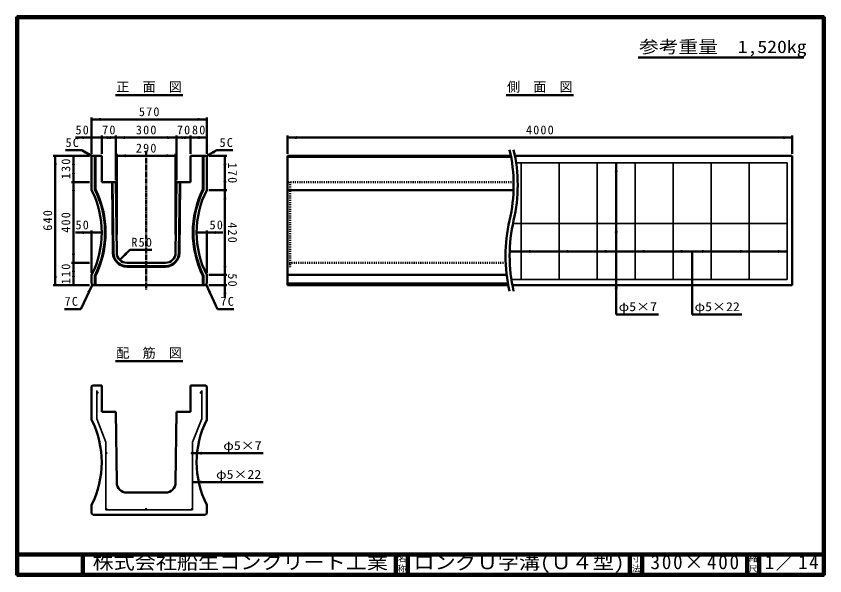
# Model space of a CAD drawing. Units: millimetres, scale not verified. Extents: x 100 to 4105, y 100 to 2870.
import ezdxf
from ezdxf.enums import TextEntityAlignment as Align

# ---------------------------------------------------------------- set-up
doc = ezdxf.new("R2010")
doc.units = ezdxf.units.MM
doc.header["$LTSCALE"] = 5
doc.linetypes.add('USER1', pattern=[6.9, 5, -0.7, 0.5, -0.7])
doc.linetypes.add('USER2', pattern=[2.2, 1, -1.2])
doc.layers.add('V-nasSTD', color=7, linetype='Continuous', lineweight=50)
doc.styles.add('ＭＳ ゴシック', font='')
doc.styles.get('ＭＳ ゴシック').set_extended_font_data('MS Gothic')

msp = doc.modelspace()

# ---------------------------------------------------------------- hatches: boundary and pattern name
at = {"layer": 'V-nasSTD'}
for points in [[(518.846, 2366.605), (473.846, 2359.105), (518.846, 2351.605)], [(998.846, 2351.605), (1043.846, 2359.105), (998.846, 2366.605)], [(428.846, 2261.605), (473.846, 2269.105), (428.846, 2276.605)], [(568.846, 2276.605), (523.846, 2269.105), (568.846, 2261.605)], [(548.846, 2261.605), (593.846, 2269.105), (548.846, 2276.605)], [(638.846, 2276.605), (593.846, 2269.105), (638.846, 2261.605)], [(848.846, 2261.605), (893.846, 2269.105), (848.846, 2276.605)], [(938.846, 2276.605), (893.846, 2269.105), (938.846, 2261.605)], [(918.846, 2261.605), (963.846, 2269.105), (918.846, 2276.605)], [(1008.846, 2276.605), (963.846, 2269.105), (1008.846, 2261.605)], [(998.846, 2261.605), (1043.846, 2269.105), (998.846, 2276.605)], [(1488.846, 2276.605), (1443.846, 2269.105), (1488.846, 2261.605)], [(3898.846, 2261.605), (3943.846, 2269.105), (3898.846, 2276.605)], [(441.125, 2205.6), (476.346, 2176.605), (433.625, 2192.61)], [(1076.567, 2205.6), (1041.346, 2176.605), (1084.067, 2192.61)], [(286.346, 2134.105), (293.846, 2179.105), (301.346, 2134.105)], [(376.346, 2134.105), (383.846, 2179.105), (391.346, 2134.105)], [(643.845, 2186.605), (598.845, 2179.105), (643.845, 2171.605)], [(843.845, 2171.605), (888.845, 2179.105), (843.845, 2186.605)], [(1126.346, 2134.105), (1133.846, 2179.105), (1141.346, 2134.105)], [(3064.346, 2099.105), (3071.846, 2144.105), (3079.346, 2099.105)], [(391.346, 2094.105), (383.846, 2049.105), (376.346, 2094.105)], [(376.346, 2004.105), (383.846, 2049.105), (391.346, 2004.105)], [(1141.346, 2054.105), (1133.846, 2009.105), (1126.346, 2054.105)], [(1126.346, 1964.105), (1133.846, 2009.105), (1141.346, 1964.105)], [(3064.346, 1799.105), (3071.846, 1844.105), (3079.346, 1799.105)], [(428.846, 1806.605), (473.846, 1799.105), (428.846, 1791.605)], [(1088.846, 1806.605), (1043.846, 1799.105), (1088.846, 1791.605)], [(391.346, 1694.105), (383.846, 1649.105), (376.346, 1694.105)], [(639.607, 1700.652), (613.091, 1663.529), (650.214, 1690.046)], [(2646.846, 1698.105), (2601.846, 1705.605), (2646.846, 1713.105)], [(2834.846, 1698.105), (2789.846, 1705.605), (2834.846, 1713.105)], [(3022.846, 1698.105), (2977.846, 1705.605), (3022.846, 1713.105)], [(3210.846, 1698.105), (3165.846, 1705.605), (3210.846, 1713.105)], [(3398.846, 1698.105), (3353.846, 1705.605), (3398.846, 1713.105)], [(3496.846, 1713.105), (3541.846, 1705.605), (3496.846, 1698.105)], [(3684.846, 1713.105), (3729.846, 1705.605), (3684.846, 1698.105)], [(3872.846, 1713.105), (3917.846, 1705.605), (3872.846, 1698.105)], [(376.346, 1604.105), (383.846, 1649.105), (391.346, 1604.105)], [(1141.346, 1634.105), (1133.846, 1589.105), (1126.346, 1634.105)], [(301.346, 1584.105), (293.846, 1539.105), (286.346, 1584.105)], [(391.346, 1584.105), (383.846, 1539.105), (376.346, 1584.105)], [(3064.346, 1522.105), (3071.846, 1567.105), (3079.346, 1522.105)], [(477.346, 1542.605), (451.384, 1505.092), (464.954, 1498.699)], [(1040.346, 1542.605), (1066.308, 1505.092), (1052.738, 1498.699)], [(1126.346, 1494.105), (1133.846, 1539.105), (1141.346, 1494.105)], [(498.846, 1006.869, 1), (504.846, 1006.869, 1)], [(1018.846, 1006.869, 1), (1012.846, 1006.869, 1)], [(543.846, 706.869, 1), (549.846, 706.869, 1)], [(973.846, 706.869, 1), (967.846, 706.869, 1)], [(1018.846, 714.369), (973.846, 706.869), (1018.846, 699.369)], [(1018.846, 571.514), (973.846, 564.014), (1018.846, 556.514)], [(543.846, 429.869, 0.41421), (546.846, 426.869, 0.66818), (548.967, 431.99, 0.66818)], [(743.846, 426.869, 1), (743.846, 432.869, 1)], [(970.846, 426.869, 0.41421), (973.846, 429.869, 0.66818), (968.724, 431.99, 0.66818)]]:
    msp.add_hatch(color=256, dxfattribs=at).paths.add_polyline_path(points)

# ---------------------------------------------------------------- linework, layer by layer
at = {"layer": 'V-nasSTD', "lineweight": 100}
for p, q in [((105, 2865), (105, 105)), ((4100, 2865), (105, 2865)), ((4100, 105), (4100, 2865)), ((105, 205), (4100, 205)), ((430, 205), (430, 105)), ((1980, 205), (1980, 105)), ((2040, 205), (2040, 105)), ((3140, 205), (3140, 105)), ((3200, 205), (3200, 105)), ((3720, 205), (3720, 105)), ((3780, 205), (3780, 105)), ((105, 105), (4100, 105))]:
    msp.add_line(p, q, dxfattribs=at)
at = {"layer": 'V-nasSTD'}
for p, q in [((3180.536, 2664.753), (4000.536, 2664.753)), ((591.846, 2479.105), (925.846, 2479.105)), ((2526.846, 2479.105), (2860.846, 2479.105)), ((473.846, 2369.105), (473.846, 2189.105)), ((1043.846, 2369.105), (1043.846, 2189.105)), ((1043.846, 2359.105), (473.846, 2359.105)), ((473.846, 2269.105), (393.846, 2269.105)), ((523.846, 2269.105), (473.846, 2269.105)), ((523.846, 2279.105), (523.846, 2189.105)), ((593.846, 2269.105), (523.846, 2269.105)), ((593.846, 2279.105), (593.846, 2059.105)), ((893.846, 2269.105), (593.846, 2269.105)), ((893.846, 2279.105), (893.846, 2059.105)), ((963.846, 2269.105), (893.846, 2269.105)), ((963.846, 2279.105), (963.846, 2189.105)), ((1043.846, 2269.105), (963.846, 2269.105)), ((1443.846, 2279.105), (1443.846, 2189.105)), ((3943.846, 2269.105), (1443.846, 2269.105)), ((3943.846, 2279.105), (3943.846, 2189.105)), ((344.384, 2206.605), (424.384, 2206.605)), ((476.346, 2176.605), (424.384, 2206.605)), ((1041.346, 2176.605), (1093.307, 2206.605)), ((1173.307, 2206.605), (1093.307, 2206.605)), ((463.846, 2179.105), (283.846, 2179.105)), ((293.846, 2179.105), (293.846, 1539.105)), ((383.846, 2179.105), (383.846, 2049.105)), ((473.846, 2174.105), (478.846, 2179.105)), ((473.846, 2174.105), (473.846, 2009.105)), ((478.846, 2179.105), (523.846, 2179.105)), ((489.846, 2179.105), (489.846, 2012.88)), ((492.846, 2179.105), (492.846, 2013.581)), ((523.846, 2179.105), (523.846, 2049.105)), ((598.845, 2189.105), (598.845, 1789.105)), ((598.845, 2179.105), (888.845, 2179.105)), ((888.845, 2189.105), (888.845, 1789.105)), ((1038.846, 2179.105), (963.846, 2179.105)), ((963.846, 2179.105), (963.846, 2049.105)), ((1024.846, 2013.581), (1024.846, 2179.105)), ((1027.846, 2012.88), (1027.846, 2179.105)), ((1038.846, 2179.105), (1043.846, 2174.105)), ((1043.846, 2009.105), (1043.846, 2174.105)), ((1143.846, 2179.105), (1053.846, 2179.105)), ((1133.846, 2179.105), (1133.846, 2009.105)), ((1443.846, 2179.105), (1443.846, 1539.105)), ((2550.172, 2179.105), (1443.846, 2179.105)), ((2551.106, 2174.105), (1443.846, 2174.105)), ((2570.172, 2179.105), (3943.846, 2179.105)), ((3943.846, 1539.105), (3943.846, 2179.105)), ((3071.846, 2144.105), (3071.846, 1394.105)), ((463.846, 2049.105), (373.846, 2049.105)), ((383.846, 2049.105), (383.846, 1649.105)), ((593.846, 2049.105), (523.846, 2049.105)), ((574.844, 2049.105), (579.23, 1698.242)), ((577.844, 2049.105), (582.23, 1698.28)), ((593.846, 2049.105), (598.229, 1698.48)), ((893.846, 2049.105), (889.463, 1698.48)), ((963.846, 2049.105), (893.846, 2049.105)), ((909.847, 2049.105), (905.462, 1698.28)), ((912.847, 2049.105), (908.461, 1698.242)), ((1143.846, 2009.105), (1053.846, 2009.105)), ((1133.846, 2009.105), (1133.846, 1589.105)), ((2563.443, 2009.105), (1443.846, 2009.105)), ((473.846, 1809.105), (473.846, 1599.105)), ((1043.846, 1809.105), (1043.846, 1599.105)), ((473.846, 1799.105), (393.846, 1799.105)), ((523.846, 1799.105), (473.846, 1799.105)), ((993.846, 1799.105), (1043.846, 1799.105)), ((1043.846, 1799.105), (1123.846, 1799.105)), ((613.091, 1663.529), (662.588, 1713.027)), ((662.588, 1713.027), (772.588, 1713.027)), ((3917.846, 1705.605), (2544.144, 1705.605)), ((3447.846, 1705.605), (3447.846, 1394.105)), ((463.846, 1649.105), (373.846, 1649.105)), ((383.846, 1649.105), (383.846, 1539.105)), ((648.225, 1649.105), (839.467, 1649.105)), ((648.225, 1633.105), (839.467, 1633.105)), ((648.225, 1630.105), (839.467, 1630.105)), ((473.846, 1589.105), (473.846, 1546.105)), ((489.846, 1585.329), (489.846, 1539.105)), ((492.846, 1584.629), (492.846, 1539.105)), ((1024.846, 1584.629), (1024.846, 1539.105)), ((1027.846, 1585.329), (1027.846, 1539.105)), ((1043.846, 1589.105), (1043.846, 1546.105)), ((1143.846, 1589.105), (1053.846, 1589.105)), ((1133.846, 1589.105), (1133.846, 1539.105)), ((2529.686, 1589.105), (1443.846, 1589.105)), ((463.846, 1539.105), (283.846, 1539.105)), ((419.777, 1420.397), (477.346, 1542.605)), ((473.846, 1546.105), (480.846, 1539.105)), ((480.846, 1539.105), (1036.846, 1539.105)), ((1043.846, 1546.105), (1036.846, 1539.105)), ((1097.914, 1420.397), (1040.346, 1542.605)), ((1143.846, 1539.105), (1053.846, 1539.105)), ((1133.846, 1539.105), (1133.846, 1479.105)), ((2536.221, 1546.105), (1443.846, 1546.105)), ((2537.52, 1539.105), (1443.846, 1539.105)), ((3943.846, 1539.105), (2557.52, 1539.105)), ((339.777, 1420.397), (419.777, 1420.397)), ((1177.914, 1420.397), (1097.914, 1420.397)), ((3071.846, 1394.105), (3281.846, 1394.105)), ((3447.846, 1394.105), (3693.846, 1394.105)), ((591.846, 1161.869), (925.846, 1161.869)), ((473.846, 1036.869), (478.846, 1041.869)), ((478.846, 1041.869), (523.846, 1041.869)), ((523.846, 1041.869), (523.846, 911.869)), ((1038.846, 1041.869), (963.846, 1041.869)), ((963.846, 1041.869), (963.846, 911.869)), ((1038.846, 1041.869), (1043.846, 1036.869)), ((473.846, 1036.869), (473.846, 871.869)), ((1043.846, 871.869), (1043.846, 1036.869)), ((593.846, 911.869), (523.846, 911.869)), ((593.846, 911.869), (598.229, 561.244)), ((893.846, 911.869), (889.463, 561.244)), ((963.846, 911.869), (893.846, 911.869)), ((973.846, 706.869), (1323.846, 706.869)), ((973.846, 564.014), (1323.846, 564.014)), ((648.225, 511.869), (839.467, 511.869)), ((473.846, 451.869), (473.846, 408.869)), ((1043.846, 451.869), (1043.846, 408.869)), ((473.846, 408.869), (480.846, 401.869)), ((480.846, 401.869), (1036.846, 401.869)), ((1043.846, 408.869), (1036.846, 401.869))]:
    msp.add_line(p, q, dxfattribs=at)
at = {"layer": 'V-nasSTD', "linetype": 'USER1'}
msp.add_line((743.846, 2204.105), (743.846, 1514.105), dxfattribs=at)
at = {"layer": 'V-nasSTD', "lineweight": 35}
for p, q in [((2576.006, 2144.105), (3917.846, 2144.105)), ((2601.846, 2144.105), (2601.846, 1567.105)), ((2789.846, 2144.105), (2789.846, 1567.105)), ((2977.846, 2144.105), (2977.846, 1567.105)), ((3165.846, 2144.105), (3165.846, 1567.105)), ((3353.846, 2144.105), (3353.846, 1567.105)), ((3541.846, 2144.105), (3541.846, 1567.105)), ((3729.846, 2144.105), (3729.846, 1567.105)), ((3917.846, 2144.105), (3917.846, 1567.105)), ((3917.846, 1844.105), (2560.528, 1844.105)), ((2552.721, 1567.105), (3917.846, 1567.105)), ((498.846, 1016.869), (498.846, 876.869)), ((1018.846, 876.869), (1018.846, 1016.869)), ((498.846, 876.869), (543.846, 761.869)), ((973.846, 761.869), (1018.846, 876.869)), ((543.846, 426.869), (543.846, 761.869)), ((973.846, 426.869), (973.846, 761.869)), ((543.846, 426.869), (973.846, 426.869))]:
    msp.add_line(p, q, dxfattribs=at)
at = {"layer": 'V-nasSTD', "linetype": 'USER2'}
for p, q in [((2563.701, 2049.105), (1443.846, 2049.105)), ((1456.346, 2049.105), (1456.346, 1630.105)), ((2524.636, 1649.105), (1443.846, 1649.105)), ((1443.846, 1630.105), (1456.346, 1630.105))]:
    msp.add_line(p, q, dxfattribs=at)
at = {"layer": 'V-nasSTD', "lineweight": 13}
msp.add_lwpolyline([(100, 100), (100, 2870), (4105, 2870), (4105, 100)], close=True, dxfattribs=at)
at = {"layer": 'V-nasSTD', "lineweight": 35}
for centre in [(501.846, 1006.869), (1015.846, 1006.869), (546.846, 706.869), (970.846, 706.869), (546.846, 429.869), (743.846, 429.869), (970.846, 429.869)]:
    msp.add_circle(centre, 3, dxfattribs=at)
at = {"layer": 'V-nasSTD'}
for centre, radius, start, end in [((1788.221, 2034.105), 775.625, 346.9604, 13.0396), ((1808.221, 2034.105), 775.625, 346.9604, 13.0396), ((57.846, 1799.105), 466, 333.215, 26.785), ((57.846, 1799.105), 482, 333.67145, 26.32855), ((57.846, 1799.105), 485, 333.75447, 26.24553), ((1459.846, 1799.105), 485, 153.75447, 206.24553), ((1459.846, 1799.105), 482, 153.67145, 206.32855), ((1459.846, 1799.105), 466, 153.215, 206.785), ((3299.471, 1684.105), 775.625, 166.9604, 193.0396), ((3319.471, 1684.105), 775.625, 166.9604, 193.0396), ((648.225, 1699.105), 69, 180.71616, 270), ((648.225, 1699.105), 66, 180.71616, 270), ((648.225, 1699.105), 50, 180.71616, 270), ((839.467, 1699.105), 50, 270, 359.28384), ((839.467, 1699.105), 66, 270, 359.28384), ((839.467, 1699.105), 69, 270, 359.28384), ((57.846, 661.869), 466, 333.215, 26.785), ((1459.846, 661.869), 466, 153.215, 206.785), ((648.225, 561.869), 50, 180.71616, 270), ((839.467, 561.869), 50, 270, 359.28384)]:
    msp.add_arc(centre, radius, start, end, dxfattribs=at)

# ---------------------------------------------------------------- texts
at = {"layer": 'V-nasSTD', "style": 'ＭＳ ゴシック'}
for s, height, width, p in [('参考重量\u30001,520kg', 62.32, 1.15, (3184.536, 2749.753)), ('φ5×7', 43.99, 1.15, (3083.846, 1454.105)), ('φ5×22', 43.99, 1.15, (3459.846, 1454.105)), ('φ5×7', 43.99, 1.15, (1125.846, 766.869)), ('φ5×22', 43.99, 1.15, (1089.846, 624.014)), ('株式会社船生コンクリート工業', 69.65, 1.1, (478.25, 202.5)), ('ロングＵ字溝(Ｕ４型)', 69.65, 1.1, (2067.5, 202.5))]:
    msp.add_text(s, height=height, dxfattribs=dict(at, width=width)).set_placement(p, align=Align.TOP_LEFT)
for s, height, p in [('正\u3000面\u3000図', 47.65, (595.842, 2544.105)), ('側\u3000面\u3000図', 47.65, (2530.842, 2544.105)), ('配\u3000筋\u3000図', 47.65, (595.842, 1226.869)), ('名', 30.79, (1988.982, 200.999)), ('寸', 30.79, (3148.982, 200.999)), ('縮', 30.79, (3728.982, 200.999)), ('称', 30.79, (1988.976, 151.01)), ('法', 30.79, (3148.976, 151.01)), ('尺', 30.79, (3728.976, 151.01))]:
    msp.add_text(s, height=height, dxfattribs=at).set_placement(p, align=Align.TOP_LEFT)
at = {"layer": 'V-nasSTD', "attachment_point": 1, "style": 'ＭＳ ゴシック'}
for s, insert, char_height in [('\\T1.2;570', (707.859, 2419.105), 43.99), ('\\T1.2;50', (393.846, 2329.105), 43.99), ('\\T1.2;70', (525.846, 2329.105), 43.99), ('\\T1.2;300', (692.859, 2329.105), 43.99), ('\\T1.2;70', (895.846, 2329.105), 43.99), ('\\T1.2;80', (970.846, 2329.105), 43.99), ('\\T1.2;4000', (2624.74, 2329.105), 43.99), ('\\T1.2;5C', (344.384, 2266.605), 43.99), ('\\T1.2;5C', (1107.307, 2266.605), 43.99), ('\\T1.2;290', (692.859, 2239.105), 43.99), ('\\T1.2;50', (393.846, 1859.105), 43.99), ('\\T1.2;50', (1057.846, 1859.105), 43.99), ('\\T1.2;R50', (670.588, 1773.027), 43.99), ('\\T1.2;7C', (339.777, 1480.397), 43.99), ('\\T1.2;7C', (1111.914, 1480.397), 43.99), ('\\T1.18;300×400', (3241.581, 202.508), 69.65), ('\\T1.16;1／14', (3807.033, 202.582), 69.65)]:
    msp.add_mtext(s, dxfattribs=dict(at, insert=insert, char_height=char_height))
at = {"layer": 'V-nasSTD', "char_height": 43.99, "attachment_point": 1, "style": 'ＭＳ ゴシック'}
for s, insert, rotation in [('\\T1.2;130', (323.846, 2063.092), 90), ('\\T1.2;170', (1193.846, 2145.092), 270), ('\\T1.2;640', (233.846, 1808.092), 90), ('\\T1.2;400', (323.846, 1798.092), 90), ('\\T1.2;420', (1193.846, 1850.092), 270), ('\\T1.2;110', (323.846, 1543.092), 90), ('\\T1.2;50', (1193.846, 1597.118), 270)]:
    msp.add_mtext(s, dxfattribs=dict(at, insert=insert, rotation=rotation))

doc.saveas('drawing.dxf')
